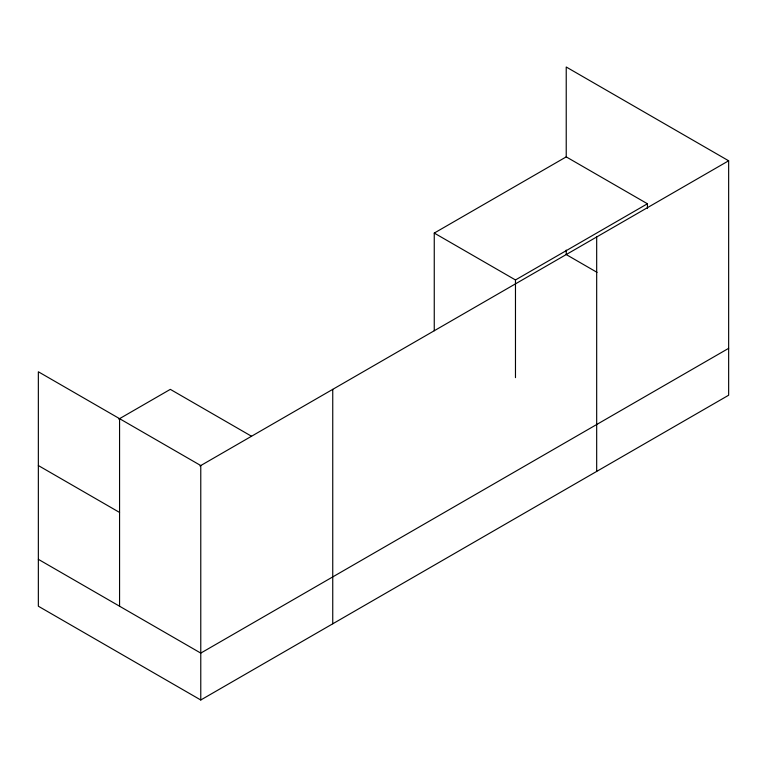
<?xml version="1.0" encoding="UTF-8"?>
<svg xmlns="http://www.w3.org/2000/svg" width="767" height="767" viewBox="0 0 767 767"><rect width="100%" height="100%" fill="white"/><g stroke="black" fill="none" stroke-linecap="round" stroke-linejoin="round"><path stroke-width="1.15" d="M434.256 330.75L434.256 233.072L566.228 156.88L647.434 203.763L647.434 208.528M118.77 419.127L170.322 389.358L251.528 436.25M434.256 233.072L515.472 279.955L647.434 203.763M199.976 466.01L728.65 160.782L728.65 395.226L200.772 699.993L38.35 606.218L38.35 371.774L200.772 465.55L200.772 699.993M728.65 348.333L200.772 653.101L38.35 559.325M728.65 160.782L566.228 67.007L566.228 156.88M597.071 272.371L566.228 254.558L566.228 250.1M38.35 465.55L119.566 512.442M596.678 236.974L596.678 471.417M515.472 279.955L515.472 377.642M332.744 389.358L332.744 623.801M119.566 418.667L119.566 606.218"/></g></svg>
